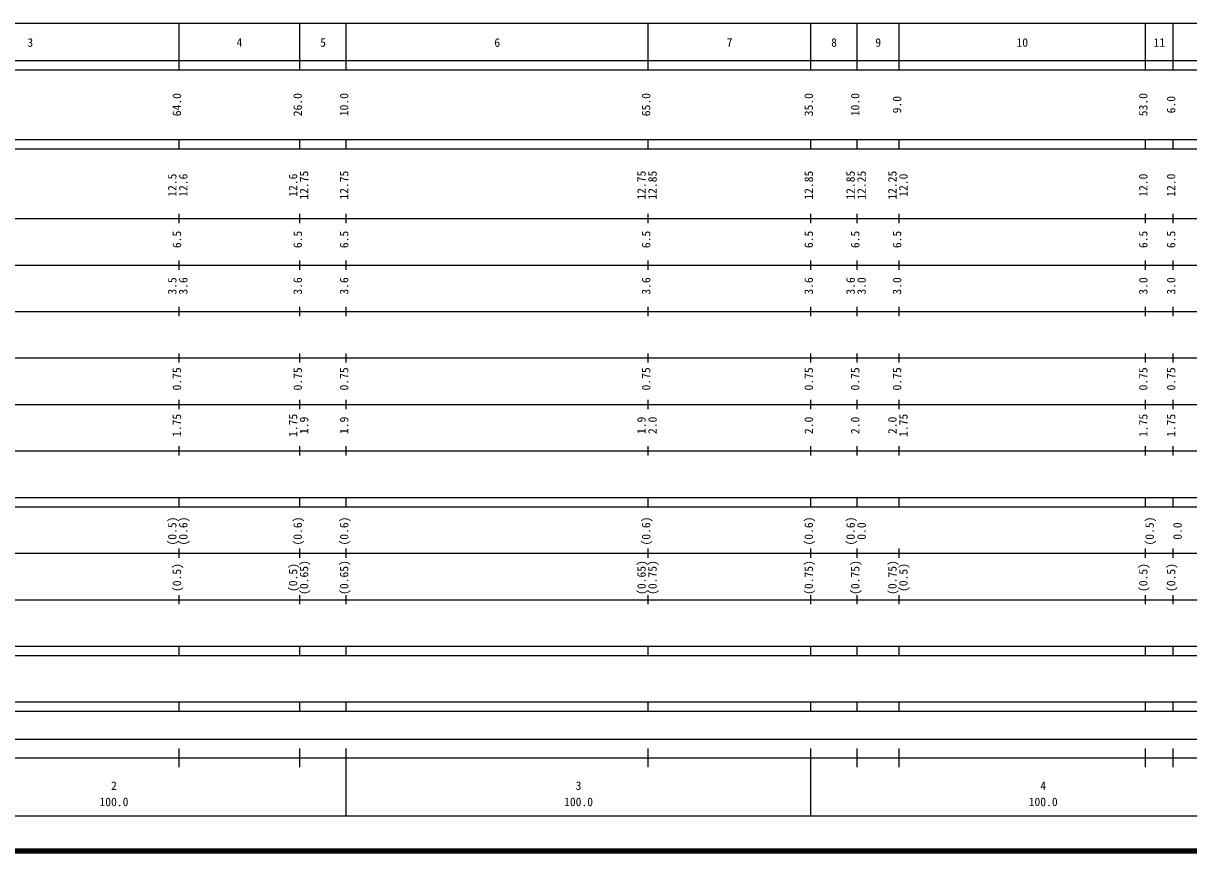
# Model space of a CAD drawing. Units: millimetres on the paper, enlarged 1000 times. Extents: x 40000 to 680000, y 20000 to 380000.
# Drawn here: x 198487 to 449323, y 20000 to 198000 of the extents above; entities that cross this region are included whole.
import ezdxf
from ezdxf.enums import TextEntityAlignment as Align

# ---------------------------------------------------------------- set-up
doc = ezdxf.new("R2010")
doc.units = ezdxf.units.MM
doc.header["$LTSCALE"] = 1000
doc.layers.add('M-TTL', color=2, linetype='Continuous', lineweight=140)
doc.layers.add('M-TTL-BAND', color=7, linetype='Continuous', lineweight=25)
doc.styles.add('ＭＳ ゴシック', font='')
doc.styles.get('ＭＳ ゴシック').set_extended_font_data('MS Gothic')

msp = doc.modelspace()

# ---------------------------------------------------------------- linework, layer by layer
at = {"layer": 'M-TTL'}
msp.add_line((40000, 20000), (680000, 20000), dxfattribs=at)
at = {"layer": 'M-TTL-BAND'}
for p, q in [((68000, 198000), (579000, 198000)), ((232000, 188000), (232000, 198000)), ((258000, 188000), (258000, 198000)), ((268000, 188000), (268000, 198000)), ((333000, 188000), (333000, 198000)), ((368000, 188000), (368000, 198000)), ((378000, 188000), (378000, 198000)), ((387000, 188000), (387000, 198000)), ((440000, 188000), (440000, 198000)), ((446000, 188000), (446000, 198000)), ((40000, 190000), (579000, 190000)), ((40000, 188000), (579000, 188000)), ((40000, 173000), (579000, 173000)), ((40000, 171000), (579000, 171000)), ((232000, 171000), (232000, 173000)), ((258000, 171000), (258000, 173000)), ((268000, 171000), (268000, 173000)), ((333000, 171000), (333000, 173000)), ((368000, 171000), (368000, 173000)), ((378000, 171000), (378000, 173000)), ((387000, 171000), (387000, 173000)), ((440000, 171000), (440000, 173000)), ((446000, 171000), (446000, 173000)), ((40000, 156000), (579000, 156000)), ((232000, 155000), (232000, 157000)), ((258000, 155000), (258000, 157000)), ((268000, 155000), (268000, 157000)), ((333000, 155000), (333000, 157000)), ((368000, 155000), (368000, 157000)), ((378000, 155000), (378000, 157000)), ((387000, 155000), (387000, 157000)), ((440000, 155000), (440000, 157000)), ((446000, 155000), (446000, 157000)), ((46000, 146000), (579000, 146000)), ((232000, 145000), (232000, 147000)), ((258000, 145000), (258000, 147000)), ((268000, 145000), (268000, 147000)), ((333000, 145000), (333000, 147000)), ((368000, 145000), (368000, 147000)), ((378000, 145000), (378000, 147000)), ((387000, 145000), (387000, 147000)), ((440000, 145000), (440000, 147000)), ((446000, 145000), (446000, 147000)), ((52000, 136000), (579000, 136000)), ((232000, 135000), (232000, 137000)), ((258000, 135000), (258000, 137000)), ((268000, 135000), (268000, 137000)), ((333000, 135000), (333000, 137000)), ((368000, 135000), (368000, 137000)), ((378000, 135000), (378000, 137000)), ((387000, 135000), (387000, 137000)), ((440000, 135000), (440000, 137000)), ((446000, 135000), (446000, 137000)), ((46000, 126000), (579000, 126000)), ((232000, 125000), (232000, 127000)), ((258000, 125000), (258000, 127000)), ((268000, 125000), (268000, 127000)), ((333000, 125000), (333000, 127000)), ((368000, 125000), (368000, 127000)), ((378000, 125000), (378000, 127000)), ((387000, 125000), (387000, 127000)), ((440000, 125000), (440000, 127000)), ((446000, 125000), (446000, 127000)), ((52000, 116000), (579000, 116000)), ((232000, 115000), (232000, 117000)), ((258000, 115000), (258000, 117000)), ((268000, 115000), (268000, 117000)), ((333000, 115000), (333000, 117000)), ((368000, 115000), (368000, 117000)), ((378000, 115000), (378000, 117000)), ((387000, 115000), (387000, 117000)), ((440000, 115000), (440000, 117000)), ((446000, 115000), (446000, 117000)), ((46000, 106000), (579000, 106000)), ((232000, 105000), (232000, 107000)), ((258000, 105000), (258000, 107000)), ((268000, 105000), (268000, 107000)), ((333000, 105000), (333000, 107000)), ((368000, 105000), (368000, 107000)), ((378000, 105000), (378000, 107000)), ((387000, 105000), (387000, 107000)), ((440000, 105000), (440000, 107000)), ((446000, 105000), (446000, 107000)), ((40000, 96000), (579000, 96000)), ((232000, 94000), (232000, 96000)), ((258000, 94000), (258000, 96000)), ((268000, 94000), (268000, 96000)), ((333000, 94000), (333000, 96000)), ((368000, 94000), (368000, 96000)), ((378000, 94000), (378000, 96000)), ((387000, 94000), (387000, 96000)), ((440000, 94000), (440000, 96000)), ((446000, 94000), (446000, 96000)), ((40000, 94000), (579000, 94000)), ((49000, 84000), (579000, 84000)), ((232000, 83000), (232000, 85000)), ((258000, 83000), (258000, 85000)), ((268000, 83000), (268000, 85000)), ((333000, 83000), (333000, 85000)), ((368000, 83000), (368000, 85000)), ((378000, 83000), (378000, 85000)), ((387000, 83000), (387000, 85000)), ((440000, 83000), (440000, 85000)), ((446000, 83000), (446000, 85000)), ((40000, 74000), (579000, 74000)), ((232000, 73000), (232000, 75000)), ((258000, 73000), (258000, 75000)), ((268000, 73000), (268000, 75000)), ((333000, 73000), (333000, 75000)), ((368000, 73000), (368000, 75000)), ((378000, 73000), (378000, 75000)), ((387000, 73000), (387000, 75000)), ((440000, 73000), (440000, 75000)), ((446000, 73000), (446000, 75000)), ((40000, 64000), (579000, 64000)), ((232000, 62000), (232000, 64000)), ((258000, 62000), (258000, 64000)), ((268000, 62000), (268000, 64000)), ((333000, 62000), (333000, 64000)), ((368000, 62000), (368000, 64000)), ((378000, 62000), (378000, 64000)), ((387000, 62000), (387000, 64000)), ((440000, 62000), (440000, 64000)), ((446000, 62000), (446000, 64000)), ((40000, 62000), (579000, 62000)), ((40000, 52000), (579000, 52000)), ((232000, 50000), (232000, 52000)), ((258000, 50000), (258000, 52000)), ((268000, 50000), (268000, 52000)), ((333000, 50000), (333000, 52000)), ((368000, 50000), (368000, 52000)), ((378000, 50000), (378000, 52000)), ((387000, 50000), (387000, 52000)), ((440000, 50000), (440000, 52000)), ((446000, 50000), (446000, 52000)), ((40000, 50000), (579000, 50000)), ((71000, 44000), (465000, 44000)), ((232000, 38000), (232000, 42000)), ((258000, 38000), (258000, 42000)), ((268000, 27500), (268000, 42000)), ((333000, 38000), (333000, 42000)), ((368000, 27500), (368000, 42000)), ((378000, 38000), (378000, 42000)), ((387000, 38000), (387000, 42000)), ((440000, 38000), (440000, 42000)), ((446000, 38000), (446000, 42000)), ((40000, 40000), (579000, 40000)), ((68000, 27500), (579000, 27500))]:
    msp.add_line(p, q, dxfattribs=at)

# ---------------------------------------------------------------- texts
at = {"layer": 'M-TTL-BAND', "style": 'ＭＳ ゴシック'}
for s, p in [('3', (200000, 192405)), ('4', (245000, 192405)), ('5', (263000, 192405)), ('6', (300500, 192405)), ('7', (350500, 192405)), ('8', (373000, 192405)), ('9', (382500, 192405)), ('10', (413500, 192405)), ('11', (443000, 192405)), ('2', (218000, 32523)), ('3', (318000, 32523)), ('4', (418000, 32523)), ('100.0', (218000, 29033)), ('100.0', (318000, 29033)), ('100.0', (418000, 29033))]:
    msp.add_text(s, height=1833, dxfattribs=at).set_placement(p, align=Align.BOTTOM_CENTER)
for s, p in [('64.0', (233000, 180500)), ('26.0', (259000, 180500)), ('10.0', (269000, 180500)), ('65.0', (334000, 180500)), ('35.0', (369000, 180500)), ('10.0', (379000, 180500)), ('9.0', (388000, 180500)), ('53.0', (441000, 180500)), ('6.0', (447000, 180500)), ('12.75', (260370, 163174)), ('12.75', (269000, 163174)), ('12.75', (333000, 163174)), ('12.85', (335370, 163174)), ('12.85', (369000, 163174)), ('12.85', (378000, 163174)), ('12.25', (380370, 163174)), ('12.25', (387000, 163174)), ('12.5', (232000, 163174)), ('12.6', (234370, 163174)), ('12.6', (258000, 163174)), ('12.0', (389370, 163174)), ('12.0', (441000, 163174)), ('12.0', (447000, 163174)), ('6.5', (233000, 151500)), ('6.5', (259000, 151500)), ('6.5', (269000, 151500)), ('6.5', (334000, 151500)), ('6.5', (369000, 151500)), ('6.5', (379000, 151500)), ('6.5', (388000, 151500)), ('6.5', (441000, 151500)), ('6.5', (447000, 151500)), ('3.5', (232000, 141500)), ('3.6', (234370, 141500)), ('3.6', (259000, 141500)), ('3.6', (269000, 141500)), ('3.6', (334000, 141500)), ('3.6', (369000, 141500)), ('3.6', (378000, 141500)), ('3.0', (380370, 141500)), ('3.0', (388000, 141500)), ('3.0', (441000, 141500)), ('3.0', (447000, 141500)), ('0.75', (233000, 121500)), ('0.75', (259000, 121500)), ('0.75', (269000, 121500)), ('0.75', (334000, 121500)), ('0.75', (369000, 121500)), ('0.75', (379000, 121500)), ('0.75', (388000, 121500)), ('0.75', (441000, 121500)), ('0.75', (447000, 121500)), ('1.75', (233000, 111500)), ('1.75', (258000, 111500)), ('1.9', (260370, 111500)), ('1.9', (269000, 111500)), ('1.9', (333000, 111500)), ('2.0', (335370, 111500)), ('2.0', (369000, 111500)), ('2.0', (379000, 111500)), ('2.0', (387000, 111500)), ('1.75', (389370, 111500)), ('1.75', (441000, 111500)), ('1.75', (447000, 111500)), ('(0.5)', (232000, 88764)), ('(0.6)', (234370, 88764)), ('(0.6)', (259000, 88764)), ('(0.6)', (269000, 88764)), ('(0.6)', (334000, 88764)), ('(0.6)', (369000, 88764)), ('(0.6)', (378000, 88764)), ('0.0', (380370, 88764)), ('(0.5)', (442370, 88764)), ('0.0', (448370, 88764)), ('(0.5)', (233000, 78764)), ('(0.5)', (258000, 78764)), ('(0.65)', (260370, 78764)), ('(0.65)', (269000, 78764)), ('(0.65)', (333000, 78764)), ('(0.75)', (335370, 78764)), ('(0.75)', (369000, 78764)), ('(0.75)', (379000, 78764)), ('(0.75)', (387000, 78764)), ('(0.5)', (389370, 78764)), ('(0.5)', (441000, 78764)), ('(0.5)', (447000, 78764))]:
    msp.add_text(s, height=1833, rotation=90, dxfattribs=at).set_placement(p, align=Align.BOTTOM_CENTER)

doc.saveas('drawing.dxf')
